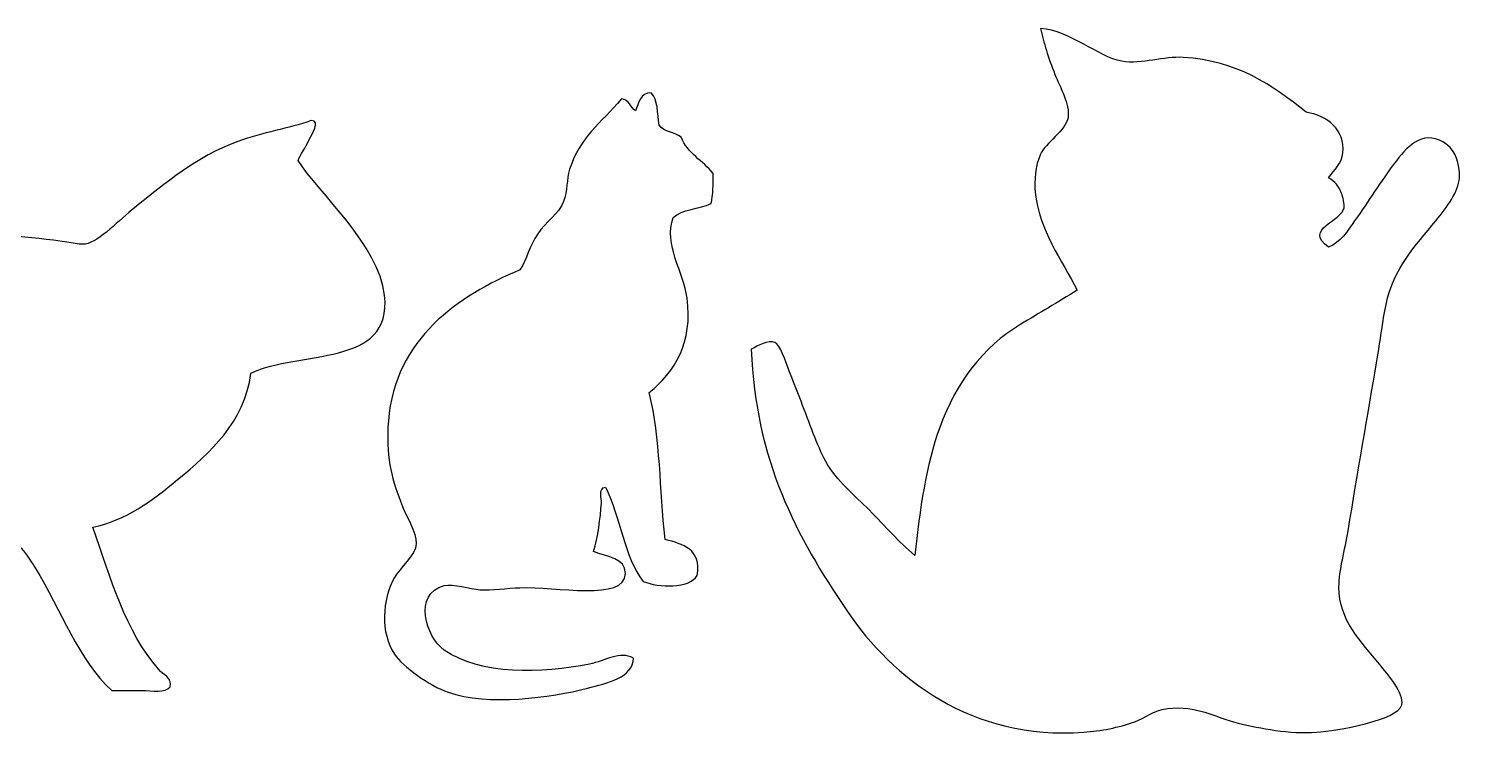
# Model space of a CAD drawing. Header units: centimetres. Extents: x -66 to 65, y -66 to 66.
# Drawn here: x 42.72 to 53.1, y 49.38 to 54.54 of the extents above; entities that cross this region are included whole.
import ezdxf

# ---------------------------------------------------------------- set-up
doc = ezdxf.new("R2010")
doc.units = ezdxf.units.CM
doc.header["$MEASUREMENT"] = 0
doc.layers.add('Layer 1', color=7, linetype='Continuous')

msp = doc.modelspace()

# ---------------------------------------------------------------- linework, layer by layer
at = {"layer": 'Layer 1'}
for points, knots in [([(50.05489, 54.54339), (50.16228, 54.54104), (50.2665, 54.48058), (50.368, 54.42954), (50.368, 54.42954), (50.45685, 54.38485), (50.56107, 54.31884), (50.64314, 54.30619), (50.64314, 54.30619), (50.79242, 54.28317), (50.95074, 54.34305), (51.08907, 54.33463), (51.08907, 54.33463), (51.48161, 54.31087), (51.73648, 54.13402), (51.98095, 53.93614), (51.98095, 53.93614), (52.13459, 53.91415), (52.26284, 53.80835), (52.24657, 53.642), (52.24657, 53.642), (52.23908, 53.56503), (52.18577, 53.51942), (52.14224, 53.46174), (52.14224, 53.46174), (52.18764, 53.43115), (52.21847, 53.40377), (52.23712, 53.34786), (52.23712, 53.34786), (52.24508, 53.32402), (52.26128, 53.27192), (52.25609, 53.24351), (52.25609, 53.24351), (52.23802, 53.14432), (51.95936, 53.09013), (52.14224, 52.95887), (52.14224, 52.95887), (52.22738, 52.98768), (52.28168, 53.07767), (52.332, 53.14863), (52.332, 53.14863), (52.44011, 53.30098), (52.50832, 53.41893), (52.63561, 53.58509), (52.63561, 53.58509), (52.72739, 53.70481), (52.84135, 53.8212), (53.00566, 53.69894), (53.00566, 53.69894), (53.05868, 53.65946), (53.09842, 53.56329), (53.09104, 53.46174), (53.09104, 53.46174), (53.08345, 53.35723), (53.00246, 53.25007), (52.92028, 53.14863), (52.92028, 53.14863), (52.77076, 52.96403), (52.61466, 52.80996), (52.55973, 52.54141), (52.55973, 52.54141), (52.53478, 52.41941), (52.51861, 52.28212), (52.49329, 52.13342), (52.49329, 52.13342), (52.42638, 51.73996), (52.35314, 51.31991), (52.28456, 50.89999), (52.28456, 50.89999), (52.26212, 50.7627), (52.21815, 50.61374), (52.21815, 50.492), (52.21815, 50.492), (52.21815, 50.24887), (52.38097, 50.09169), (52.51223, 49.93225), (52.51223, 49.93225), (52.57306, 49.85838), (52.69175, 49.71926), (52.67355, 49.63811), (52.67355, 49.63811), (52.6481, 49.5246), (52.19786, 49.44896), (52.05686, 49.43885), (52.05686, 49.43885), (51.85482, 49.42438), (51.65242, 49.46597), (51.48756, 49.50529), (51.48756, 49.50529), (51.30584, 49.54863), (51.19488, 49.63663), (50.97522, 49.60964), (50.97522, 49.60964), (50.86912, 49.59662), (50.81412, 49.54196), (50.73802, 49.51479), (50.73802, 49.51479), (50.6175, 49.47172), (50.49323, 49.44801), (50.368, 49.43885), (50.368, 49.43885), (49.55195, 49.37945), (48.98587, 49.82755), (48.65067, 50.32126), (48.65067, 50.32126), (48.28427, 50.86088), (47.98953, 51.40976), (47.95807, 52.21885), (47.95807, 52.21885), (48.00879, 52.2415), (48.07824, 52.28775), (48.12883, 52.26629), (48.12883, 52.26629), (48.17053, 52.24862), (48.20347, 52.13125), (48.23321, 52.05756), (48.23321, 52.05756), (48.27015, 51.96593), (48.29285, 51.90418), (48.31862, 51.83931), (48.31862, 51.83931), (48.38035, 51.68368), (48.43387, 51.52049), (48.49888, 51.40288), (48.49888, 51.40288), (48.57548, 51.26429), (48.71049, 51.15327), (48.81196, 51.05183), (48.81196, 51.05183), (48.93446, 50.9293), (49.02233, 50.82286), (49.14404, 50.71972), (49.14404, 50.71972), (49.18063, 51.05989), (49.22405, 51.37806), (49.3243, 51.64957), (49.3243, 51.64957), (49.44611, 51.97937), (49.62825, 52.22634), (49.91252, 52.39908), (49.91252, 52.39908), (50.04277, 52.47824), (50.17737, 52.55582), (50.32053, 52.64578), (50.32053, 52.64578), (50.20988, 52.862), (50.0419, 53.08406), (50.01689, 53.35738), (50.01689, 53.35738), (50.00948, 53.43837), (50.01636, 53.546), (50.05486, 53.63252), (50.05486, 53.63252), (50.08862, 53.70848), (50.24009, 53.80839), (50.25409, 53.89816), (50.25409, 53.89816), (50.26938, 53.9964), (50.19776, 54.11345), (50.15921, 54.21127), (50.15921, 54.21127), (50.11181, 54.3316), (50.07672, 54.4437), (50.05489, 54.54339)], [0, 0, 0, 0, 0.02380952, 0.02380952, 0.02380952, 0.02380952, 0.04761905, 0.04761905, 0.04761905, 0.04761905, 0.07142857, 0.07142857, 0.07142857, 0.07142857, 0.0952381, 0.0952381, 0.0952381, 0.0952381, 0.11904762, 0.11904762, 0.11904762, 0.11904762, 0.14285714, 0.14285714, 0.14285714, 0.14285714, 0.16666667, 0.16666667, 0.16666667, 0.16666667, 0.19047619, 0.19047619, 0.19047619, 0.19047619, 0.21428571, 0.21428571, 0.21428571, 0.21428571, 0.23809524, 0.23809524, 0.23809524, 0.23809524, 0.26190476, 0.26190476, 0.26190476, 0.26190476, 0.28571429, 0.28571429, 0.28571429, 0.28571429, 0.30952381, 0.30952381, 0.30952381, 0.30952381, 0.33333333, 0.33333333, 0.33333333, 0.33333333, 0.35714286, 0.35714286, 0.35714286, 0.35714286, 0.38095238, 0.38095238, 0.38095238, 0.38095238, 0.4047619, 0.4047619, 0.4047619, 0.4047619, 0.42857143, 0.42857143, 0.42857143, 0.42857143, 0.45238095, 0.45238095, 0.45238095, 0.45238095, 0.47619048, 0.47619048, 0.47619048, 0.47619048, 0.5, 0.5, 0.5, 0.5, 0.52380952, 0.52380952, 0.52380952, 0.52380952, 0.54761905, 0.54761905, 0.54761905, 0.54761905, 0.57142857, 0.57142857, 0.57142857, 0.57142857, 0.5952381, 0.5952381, 0.5952381, 0.5952381, 0.61904762, 0.61904762, 0.61904762, 0.61904762, 0.64285714, 0.64285714, 0.64285714, 0.64285714, 0.66666667, 0.66666667, 0.66666667, 0.66666667, 0.69047619, 0.69047619, 0.69047619, 0.69047619, 0.71428571, 0.71428571, 0.71428571, 0.71428571, 0.73809524, 0.73809524, 0.73809524, 0.73809524, 0.76190476, 0.76190476, 0.76190476, 0.76190476, 0.78571429, 0.78571429, 0.78571429, 0.78571429, 0.80952381, 0.80952381, 0.80952381, 0.80952381, 0.83333333, 0.83333333, 0.83333333, 0.83333333, 0.85714286, 0.85714286, 0.85714286, 0.85714286, 0.88095238, 0.88095238, 0.88095238, 0.88095238, 0.9047619, 0.9047619, 0.9047619, 0.9047619, 0.92857143, 0.92857143, 0.92857143, 0.92857143, 0.95238095, 0.95238095, 0.95238095, 0.95238095, 1, 1, 1, 1]), ([(47.23327, 54.07709), (47.28103, 54.02804), (47.27761, 53.92742), (47.291, 53.84357), (47.291, 53.84357), (47.32119, 53.79145), (47.40511, 53.79354), (47.44975, 53.75599), (47.44975, 53.75599), (47.49468, 53.63605), (47.60861, 53.58578), (47.68073, 53.49339), (47.68073, 53.49339), (47.68285, 53.4133), (47.68232, 53.33615), (47.66631, 53.27447), (47.66631, 53.27447), (47.58275, 53.23251), (47.45589, 53.23425), (47.39196, 53.17231), (47.39196, 53.17231), (47.32052, 52.97734), (47.46917, 52.77276), (47.49303, 52.58869), (47.49303, 52.58869), (47.53507, 52.265), (47.40662, 52.05667), (47.21882, 51.90284), (47.21882, 51.90284), (47.30145, 51.56042), (47.29195, 51.20707), (47.33423, 50.83763), (47.33423, 50.83763), (47.46054, 50.80006), (47.59908, 50.77455), (47.56521, 50.575), (47.56521, 50.575), (47.50872, 50.47753), (47.28697, 50.48938), (47.17548, 50.53124), (47.17548, 50.53124), (47.03446, 50.70975), (47.01017, 51.00625), (46.90113, 51.21704), (46.90113, 51.21704), (46.84641, 51.20849), (46.87509, 51.13364), (46.87234, 51.10031), (46.87234, 51.10031), (46.86324, 50.9922), (46.84668, 50.85298), (46.81455, 50.75005), (46.81455, 50.75005), (46.91512, 50.70616), (47.0458, 50.70653), (47.04545, 50.58961), (47.04545, 50.58961), (47.04492, 50.38554), (46.54036, 50.49896), (46.28035, 50.4874), (46.28035, 50.4874), (46.19119, 50.48346), (46.07194, 50.4674), (45.99156, 50.47282), (45.99156, 50.47282), (45.92031, 50.47769), (45.79826, 50.51931), (45.73174, 50.502), (45.73174, 50.502), (45.50441, 50.44297), (45.5981, 50.13005), (45.73174, 50.03512), (45.73174, 50.03512), (45.99005, 49.8516), (46.4413, 49.86243), (46.78568, 49.93296), (46.78568, 49.93296), (46.89712, 49.95579), (47.00695, 50.03101), (47.10323, 49.97672), (47.10323, 49.97672), (47.10355, 49.83506), (46.91202, 49.79397), (46.77118, 49.75788), (46.77118, 49.75788), (46.50448, 49.68954), (46.04717, 49.62726), (45.76063, 49.72867), (45.76063, 49.72867), (45.62347, 49.77722), (45.43271, 49.91301), (45.3709, 50.00593), (45.3709, 50.00593), (45.26864, 50.15931), (45.28134, 50.39947), (45.3709, 50.56034), (45.3709, 50.56034), (45.41183, 50.63411), (45.52483, 50.71909), (45.5297, 50.80847), (45.5297, 50.80847), (45.53354, 50.8803), (45.44961, 51.01831), (45.41416, 51.11494), (45.41416, 51.11494), (45.34833, 51.29412), (45.30711, 51.44749), (45.32756, 51.69858), (45.32756, 51.69858), (45.37622, 52.29762), (45.83575, 52.60486), (46.2804, 52.79298), (46.2804, 52.79298), (46.33287, 52.87021), (46.34864, 52.9625), (46.41031, 53.05555), (46.41031, 53.05555), (46.46656, 53.14048), (46.5662, 53.20022), (46.59798, 53.28902), (46.59798, 53.28902), (46.62587, 53.36678), (46.61843, 53.44994), (46.6414, 53.52257), (46.6414, 53.52257), (46.71583, 53.75966), (46.86614, 53.85399), (47.01676, 54.03327), (47.01676, 54.03327), (47.07362, 54.02761), (47.08312, 53.97392), (47.11778, 53.94569), (47.11778, 53.94569), (47.14445, 54.00132), (47.14927, 54.07913), (47.23327, 54.07709)], [0, 0, 0, 0, 0.02857143, 0.02857143, 0.02857143, 0.02857143, 0.05714286, 0.05714286, 0.05714286, 0.05714286, 0.08571429, 0.08571429, 0.08571429, 0.08571429, 0.11428571, 0.11428571, 0.11428571, 0.11428571, 0.14285714, 0.14285714, 0.14285714, 0.14285714, 0.17142857, 0.17142857, 0.17142857, 0.17142857, 0.2, 0.2, 0.2, 0.2, 0.22857143, 0.22857143, 0.22857143, 0.22857143, 0.25714286, 0.25714286, 0.25714286, 0.25714286, 0.28571429, 0.28571429, 0.28571429, 0.28571429, 0.31428571, 0.31428571, 0.31428571, 0.31428571, 0.34285714, 0.34285714, 0.34285714, 0.34285714, 0.37142857, 0.37142857, 0.37142857, 0.37142857, 0.4, 0.4, 0.4, 0.4, 0.42857143, 0.42857143, 0.42857143, 0.42857143, 0.45714286, 0.45714286, 0.45714286, 0.45714286, 0.48571429, 0.48571429, 0.48571429, 0.48571429, 0.51428571, 0.51428571, 0.51428571, 0.51428571, 0.54285714, 0.54285714, 0.54285714, 0.54285714, 0.57142857, 0.57142857, 0.57142857, 0.57142857, 0.6, 0.6, 0.6, 0.6, 0.62857143, 0.62857143, 0.62857143, 0.62857143, 0.65714286, 0.65714286, 0.65714286, 0.65714286, 0.68571429, 0.68571429, 0.68571429, 0.68571429, 0.71428571, 0.71428571, 0.71428571, 0.71428571, 0.74285714, 0.74285714, 0.74285714, 0.74285714, 0.77142857, 0.77142857, 0.77142857, 0.77142857, 0.8, 0.8, 0.8, 0.8, 0.82857143, 0.82857143, 0.82857143, 0.82857143, 0.85714286, 0.85714286, 0.85714286, 0.85714286, 0.88571429, 0.88571429, 0.88571429, 0.88571429, 0.91428571, 0.91428571, 0.91428571, 0.91428571, 0.94285714, 0.94285714, 0.94285714, 0.94285714, 1, 1, 1, 1]), ([(44.76796, 53.87659), (44.83855, 53.87199), (44.77365, 53.78171), (44.75423, 53.73874), (44.75423, 53.73874), (44.72846, 53.68159), (44.68658, 53.62515), (44.67247, 53.58713), (44.67247, 53.58713), (44.82643, 53.34371), (45.2582, 52.97893), (45.29974, 52.60846), (45.29974, 52.60846), (45.3588, 52.08152), (44.67456, 52.21288), (44.33147, 52.04336), (44.33147, 52.04336), (44.28059, 51.68064), (44.03985, 51.47249), (43.79963, 51.27152), (43.79963, 51.27152), (43.62048, 51.12166), (43.41839, 50.97191), (43.18596, 50.92687), (43.18596, 50.92687), (43.31592, 50.54833), (43.42149, 50.17014), (43.66324, 49.89312), (43.66324, 49.89312), (43.69409, 49.85785), (43.75979, 49.83557), (43.74508, 49.76908), (43.74508, 49.76908), (43.71198, 49.71831), (43.61311, 49.74193), (43.54058, 49.74151), (43.54058, 49.74151), (43.46398, 49.74111), (43.3862, 49.74185), (43.32233, 49.74151), (43.32233, 49.74151), (43.07643, 49.96789), (42.96313, 50.31198), (42.76324, 50.63742), (42.76324, 50.63742), (42.70355, 50.73458), (42.60182, 50.87277), (42.51776, 50.87181), (42.51776, 50.87181), (42.40436, 50.87054), (42.34062, 50.70208), (42.28588, 50.59609), (42.28588, 50.59609), (42.17073, 50.37307), (42.07913, 50.16559), (42.06776, 49.83803), (42.06776, 49.83803), (41.9396, 49.84631), (41.77807, 49.82086), (41.67223, 49.85181), (41.67223, 49.85181), (41.62961, 50.31301), (41.82138, 50.53727), (41.91771, 50.85802), (41.91771, 50.85802), (41.8014, 50.93033), (41.63828, 50.8994), (41.49496, 50.8994), (41.49496, 50.8994), (41.06382, 50.8994), (40.57162, 50.8994), (40.13127, 50.8994), (40.13127, 50.8994), (40.09288, 50.78529), (39.96543, 50.67143), (39.9813, 50.5547), (39.9813, 50.5547), (39.99524, 50.45125), (40.28721, 50.26421), (40.37667, 50.1964), (40.37667, 50.1964), (40.45448, 50.13742), (40.53055, 50.08128), (40.5949, 50.03101), (40.5949, 50.03101), (40.67224, 49.97055), (40.75836, 49.92483), (40.78582, 49.85183), (40.78582, 49.85183), (40.69168, 49.77092), (40.46401, 49.74856), (40.29486, 49.79672), (40.29486, 49.79672), (40.18577, 49.82776), (40.14328, 49.91647), (40.0221, 50.00344), (40.0221, 50.00344), (39.76733, 50.18627), (39.38136, 50.3129), (39.36763, 50.63746), (39.36763, 50.63746), (39.36297, 50.74388), (39.43362, 50.82931), (39.43579, 50.92694), (39.43579, 50.92694), (39.26677, 51.01775), (39.08138, 50.85402), (38.89025, 50.8029), (38.89025, 50.8029), (38.68938, 50.74916), (38.46409, 50.73252), (38.30388, 50.65127), (38.30388, 50.65127), (38.03014, 50.51263), (38.03289, 50.14136), (38.01755, 49.79677), (38.01755, 49.79677), (37.90542, 49.71716), (37.64361, 49.73007), (37.51294, 49.78299), (37.51294, 49.78299), (37.59406, 50.17881), (37.69847, 50.55108), (37.78573, 50.94075), (37.78573, 50.94075), (38.13874, 51.08982), (38.43356, 51.39724), (38.60387, 51.75397), (38.60387, 51.75397), (38.65972, 51.87084), (38.71552, 52.01818), (38.67205, 52.16749), (38.67205, 52.16749), (38.49446, 52.09928), (38.3487, 51.95273), (38.19482, 51.8229), (38.19482, 51.8229), (37.90645, 51.57969), (37.62784, 51.31752), (37.29476, 51.09236), (37.29476, 51.09236), (37.1249, 50.97761), (36.89953, 50.82582), (36.69468, 50.80291), (36.69468, 50.80291), (36.59686, 50.79201), (36.43507, 50.80291), (36.29915, 50.80291), (36.29915, 50.80291), (36.17358, 50.80291), (36.01829, 50.77486), (35.99919, 50.88562), (35.99919, 50.88562), (36.10695, 50.99878), (36.2947, 51.01143), (36.44919, 51.03723), (36.44919, 51.03723), (36.93068, 51.11782), (37.13719, 51.40185), (37.43106, 51.69885), (37.43106, 51.69885), (37.60701, 51.87665), (37.79806, 52.04236), (37.97655, 52.20881), (37.97655, 52.20881), (38.35027, 52.55737), (38.73138, 52.8994), (39.27214, 53.00825), (39.27214, 53.00825), (39.90383, 53.13546), (40.58823, 53.11853), (41.26313, 53.11853), (41.26313, 53.11853), (41.82079, 53.11853), (42.34133, 53.06884), (42.89963, 53.00825), (42.89963, 53.00825), (42.98112, 52.99947), (43.08016, 52.9725), (43.13146, 52.98071), (43.13146, 52.98071), (43.2306, 52.99666), (43.38353, 53.16176), (43.48595, 53.24262), (43.48595, 53.24262), (43.7136, 53.4223), (43.93024, 53.61322), (44.23602, 53.72498), (44.23602, 53.72498), (44.42006, 53.79216), (44.60456, 53.81711), (44.76796, 53.87659)], [0, 0, 0, 0, 0.02040816, 0.02040816, 0.02040816, 0.02040816, 0.04081633, 0.04081633, 0.04081633, 0.04081633, 0.06122449, 0.06122449, 0.06122449, 0.06122449, 0.08163265, 0.08163265, 0.08163265, 0.08163265, 0.10204082, 0.10204082, 0.10204082, 0.10204082, 0.12244898, 0.12244898, 0.12244898, 0.12244898, 0.14285714, 0.14285714, 0.14285714, 0.14285714, 0.16326531, 0.16326531, 0.16326531, 0.16326531, 0.18367347, 0.18367347, 0.18367347, 0.18367347, 0.20408163, 0.20408163, 0.20408163, 0.20408163, 0.2244898, 0.2244898, 0.2244898, 0.2244898, 0.24489796, 0.24489796, 0.24489796, 0.24489796, 0.26530612, 0.26530612, 0.26530612, 0.26530612, 0.28571429, 0.28571429, 0.28571429, 0.28571429, 0.30612245, 0.30612245, 0.30612245, 0.30612245, 0.32653061, 0.32653061, 0.32653061, 0.32653061, 0.34693878, 0.34693878, 0.34693878, 0.34693878, 0.36734694, 0.36734694, 0.36734694, 0.36734694, 0.3877551, 0.3877551, 0.3877551, 0.3877551, 0.40816327, 0.40816327, 0.40816327, 0.40816327, 0.42857143, 0.42857143, 0.42857143, 0.42857143, 0.44897959, 0.44897959, 0.44897959, 0.44897959, 0.46938776, 0.46938776, 0.46938776, 0.46938776, 0.48979592, 0.48979592, 0.48979592, 0.48979592, 0.51020408, 0.51020408, 0.51020408, 0.51020408, 0.53061224, 0.53061224, 0.53061224, 0.53061224, 0.55102041, 0.55102041, 0.55102041, 0.55102041, 0.57142857, 0.57142857, 0.57142857, 0.57142857, 0.59183673, 0.59183673, 0.59183673, 0.59183673, 0.6122449, 0.6122449, 0.6122449, 0.6122449, 0.63265306, 0.63265306, 0.63265306, 0.63265306, 0.65306122, 0.65306122, 0.65306122, 0.65306122, 0.67346939, 0.67346939, 0.67346939, 0.67346939, 0.69387755, 0.69387755, 0.69387755, 0.69387755, 0.71428571, 0.71428571, 0.71428571, 0.71428571, 0.73469388, 0.73469388, 0.73469388, 0.73469388, 0.75510204, 0.75510204, 0.75510204, 0.75510204, 0.7755102, 0.7755102, 0.7755102, 0.7755102, 0.79591837, 0.79591837, 0.79591837, 0.79591837, 0.81632653, 0.81632653, 0.81632653, 0.81632653, 0.83673469, 0.83673469, 0.83673469, 0.83673469, 0.85714286, 0.85714286, 0.85714286, 0.85714286, 0.87755102, 0.87755102, 0.87755102, 0.87755102, 0.89795918, 0.89795918, 0.89795918, 0.89795918, 0.91836735, 0.91836735, 0.91836735, 0.91836735, 0.93877551, 0.93877551, 0.93877551, 0.93877551, 0.95918367, 0.95918367, 0.95918367, 0.95918367, 1, 1, 1, 1])]:
    msp.add_open_spline(points, degree=3, knots=knots, dxfattribs=at)

doc.saveas('drawing.dxf')
